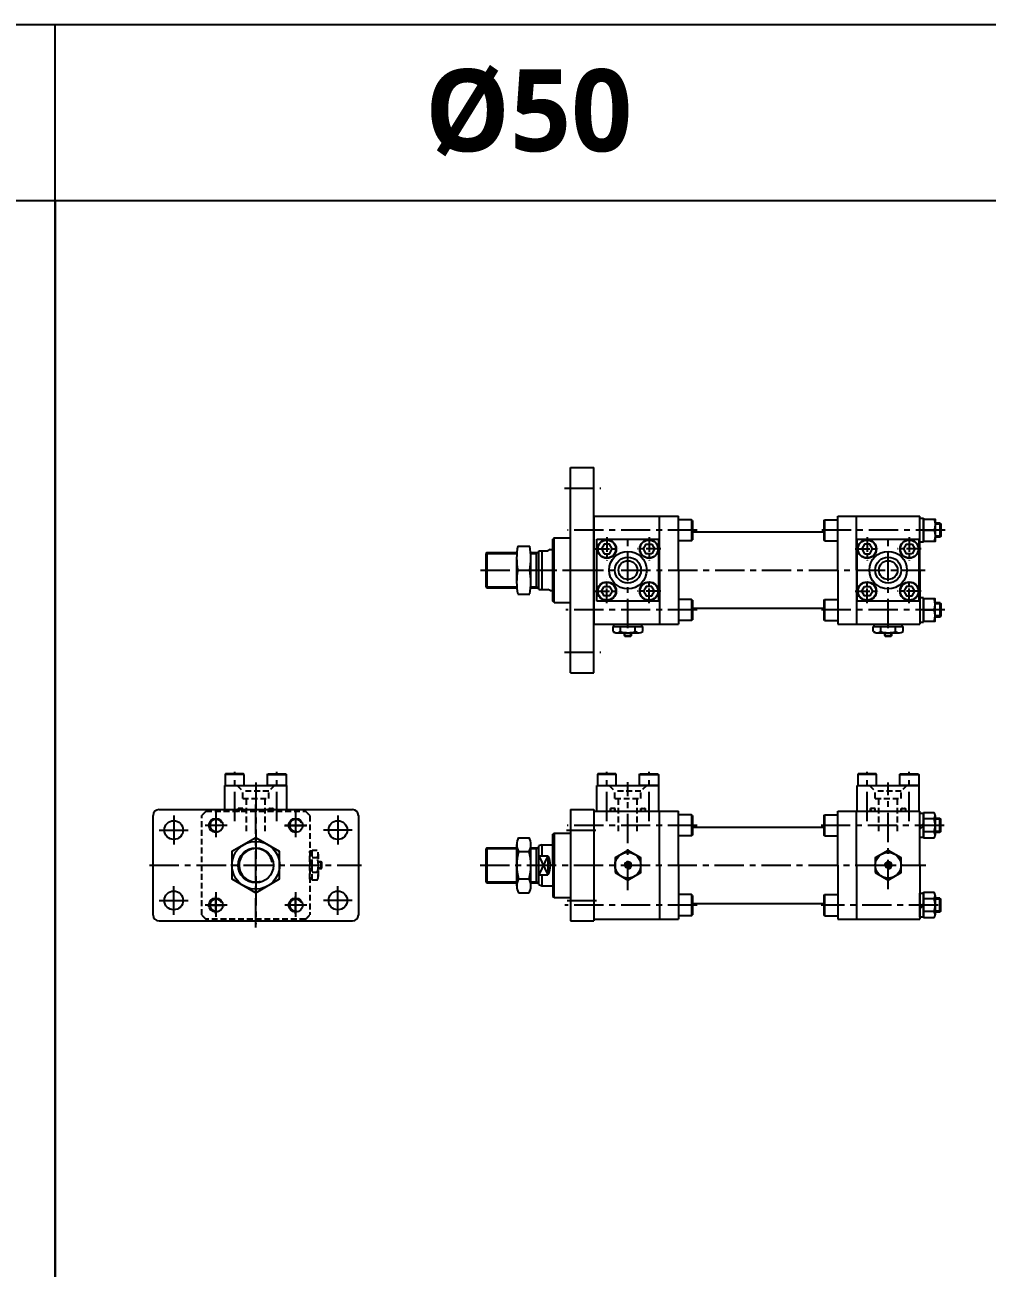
# Model space of a CAD drawing. Extents: x -819 to 9283, y 0 to 5329.
# Drawn here: x 945 to 1766, y 4268 to 5329 of the extents above; entities that cross this region are included whole.
import ezdxf

# ---------------------------------------------------------------- set-up
doc = ezdxf.new("R2010")
doc.units = 0
doc.header["$LTSCALE"] = 10
doc.header["$MEASUREMENT"] = 0
for name, pattern in [('CENTER', [2, 1.25, -0.25, 0.25, -0.25]), ('CENTERX2', [4, 2.5, -0.5, 0.5, -0.5]), ('HIDDENX2', [0.75, 0.5, -0.25])]:
    doc.linetypes.add(name, pattern=pattern)
doc.layers.get('0').update_dxf_attribs({"linetype": 'CONTINUOUS'})
doc.layers.get('DEFPOINTS').update_dxf_attribs({"linetype": 'CONTINUOUS'})
for name, color, linetype in [('CEN', 1, 'CENTERX2'), ('CENTER', 1, 'CENTER'), ('DIM', 2, 'CONTINUOUS'), ('HID', 2, 'HIDDENX2'), ('ML', 7, 'CONTINUOUS')]:
    doc.layers.add(name, color=color, linetype=linetype)
doc.styles.add('문자', font='romans.shx')

msp = doc.modelspace()

# ---------------------------------------------------------------- linework, layer by layer
for p, q in [((5585.1, 5328.6), (0, 5328.6)), ((971, 3208.2), (971, 5328.6)), ((971, 5178.6), (0, 5178.6)), ((1792, 5178.6), (971, 5178.6)), ((971, 5178.6), (971, 3208.2)), ((2613, 5178.6), (971, 5178.6)), ((1456.5, 4807.8), (1457, 4807.3)), ((1456.5, 4807.8), (1462.5, 4807.8)), ((1457, 4807.3), (1462, 4807.3)), ((1462.5, 4807.8), (1462, 4807.3)), ((1678.5, 4807.8), (1679, 4807.3)), ((1678.5, 4807.8), (1684.5, 4807.8)), ((1679, 4807.3), (1684, 4807.3)), ((1684.5, 4807.8), (1684, 4807.3))]:
    msp.add_line(p, q)
at = {"color": 7, "linetype": 'Continuous'}
for p, q in [((1446.8, 4811.3), (1446.8, 4815.7)), ((1446.8, 4815.7), (1459.5, 4815.7)), ((1447.5, 4817.7), (1471.5, 4817.7)), ((1447.5, 4815.7), (1447.5, 4817.7)), ((1453.1, 4811.3), (1453.1, 4815.7)), ((1459.5, 4817.7), (1467, 4817.7)), ((1459.5, 4815.7), (1472.2, 4815.7)), ((1465.8, 4811.3), (1465.8, 4815.7)), ((1471.5, 4815.7), (1471.5, 4817.7)), ((1472.2, 4811.3), (1472.2, 4815.7)), ((1668.8, 4811.3), (1668.8, 4815.7)), ((1668.8, 4815.7), (1681.5, 4815.7)), ((1669.5, 4817.7), (1693.5, 4817.7)), ((1669.5, 4815.7), (1669.5, 4817.7)), ((1675.1, 4811.3), (1675.1, 4815.7)), ((1681.5, 4817.7), (1689, 4817.7)), ((1681.5, 4815.7), (1694.2, 4815.7)), ((1687.8, 4811.3), (1687.8, 4815.7)), ((1693.5, 4815.7), (1693.5, 4817.7)), ((1694.2, 4811.3), (1694.2, 4815.7)), ((1450, 4810.3), (1469, 4810.3)), ((1457, 4807.3), (1457, 4810.3)), ((1462, 4807.3), (1462, 4810.3)), ((1672, 4810.3), (1691, 4810.3)), ((1679, 4807.3), (1679, 4810.3)), ((1684, 4807.3), (1684, 4810.3))]:
    msp.add_line(p, q, dxfattribs=at)
at = {"color": 3}
for p, q in [((1456.5, 4807.8), (1456.5, 4810.3)), ((1462.5, 4807.8), (1462.5, 4810.3)), ((1678.5, 4807.8), (1678.5, 4810.3)), ((1684.5, 4807.8), (1684.5, 4810.3))]:
    msp.add_line(p, q, dxfattribs=at)
at = {"color": 7, "linetype": 'Continuous'}
for points in [[(1448.5, 4605.7), (1459.5, 4599.3), (1470.5, 4605.7), (1470.5, 4618.4), (1459.5, 4624.7), (1448.5, 4618.4)], [(1670.5, 4605.7), (1681.5, 4599.3), (1692.5, 4605.7), (1692.5, 4618.4), (1681.5, 4624.7), (1670.5, 4618.4)], [(1458.6, 4613.5), (1457.8, 4612), (1458.6, 4610.5), (1460.4, 4610.5), (1461.2, 4612), (1460.4, 4613.5)], [(1680.6, 4613.5), (1679.8, 4612), (1680.6, 4610.5), (1682.4, 4610.5), (1683.2, 4612), (1682.4, 4613.5)]]:
    msp.add_lwpolyline(points, close=True, dxfattribs=at)
for centre, radius in [((1459.5, 4612), 11), ((1681.5, 4612), 11), ((1459.5, 4612), 2.5), ((1681.5, 4612), 2.5)]:
    msp.add_circle(centre, radius, dxfattribs=at)
for centre, radius, start, end in [((1450, 4815.9), 5.62, 235.6158, 270), ((1450, 4815.9), 5.62, 235.6158, 304.3842), ((1459.5, 4831.3), 21, 252.412, 270), ((1459.5, 4831.3), 21, 270, 287.588), ((1469, 4815.9), 5.62, 235.6158, 304.3842), ((1672, 4815.9), 5.62, 235.6158, 270), ((1672, 4815.9), 5.62, 235.6158, 304.3842), ((1681.5, 4831.3), 21, 252.412, 270), ((1681.5, 4831.3), 21, 270, 287.588), ((1691, 4815.9), 5.62, 235.6158, 304.3842)]:
    msp.add_arc(centre, radius, start, end, dxfattribs=at)
at = {"layer": 'CEN'}
for p, q in [((1405.5, 4933.7), (1436.5, 4933.7)), ((1518.6, 4897.7), (1408.1, 4897.7)), ((1459.5, 4814.2), (1459.5, 4893.2)), ((1730, 4897.7), (1624.2, 4897.7)), ((1681.5, 4814.2), (1681.5, 4893.2)), ((1333.8, 4863.7), (1713.1, 4863.7)), ((1405.5, 4863.7), (1436.5, 4863.7)), ((1518.6, 4829.7), (1406.5, 4829.7)), ((1729.7, 4829.7), (1624.2, 4829.7)), ((1405.5, 4793.7), (1436.5, 4793.7)), ((1124.1, 4649.6), (1124.1, 4691.6)), ((1160.1, 4649.6), (1160.1, 4691.6)), ((1441.5, 4649.6), (1441.5, 4691.6)), ((1477.5, 4649.6), (1477.5, 4691.6)), ((1663.5, 4649.6), (1663.5, 4691.6)), ((1699.5, 4649.6), (1699.5, 4691.6)), ((1142.1, 4682.6), (1142.1, 4561.7)), ((1459.5, 4590.8), (1459.5, 4682.8)), ((1681.5, 4591.7), (1681.5, 4682.5)), ((1142.1, 4558.9), (1142.1, 4665.2)), ((1072.1, 4654.3), (1072.1, 4629.7)), ((1108.1, 4657), (1108.1, 4635.9)), ((1176.1, 4657), (1176.1, 4635.9)), ((1176.1, 4657), (1176.1, 4635.9)), ((1212.1, 4654.3), (1212.1, 4629.7)), ((1117.6, 4646), (1098.8, 4646)), ((1166.5, 4646), (1185.3, 4646)), ((1185.6, 4646), (1166.8, 4646)), ((1518.6, 4646), (1407.7, 4646)), ((1729.1, 4646), (1624.2, 4646)), ((1059.8, 4642), (1084.4, 4642)), ((1224.4, 4642), (1199.8, 4642)), ((1407.2, 4642), (1435.6, 4642)), ((1051.5, 4612), (1232.3, 4612)), ((1091.8, 4612), (1192.4, 4612)), ((1333.4, 4612), (1713.7, 4612)), ((1072.1, 4569.7), (1072.1, 4594.3)), ((1212.1, 4569.7), (1212.1, 4594.3)), ((1059.8, 4582), (1084.4, 4582)), ((1108.1, 4589), (1108.1, 4567.9)), ((1108.1, 4570.5), (1108.1, 4585.5)), ((1176.1, 4589), (1176.1, 4567.9)), ((1176.1, 4570.5), (1176.1, 4585.5)), ((1224.4, 4582), (1199.8, 4582)), ((1407.7, 4582), (1435.6, 4582)), ((1117.6, 4578), (1098.8, 4578)), ((1100.6, 4578), (1115.6, 4578)), ((1185.6, 4578), (1166.8, 4578)), ((1183.6, 4578), (1168.6, 4578)), ((1518.6, 4578), (1405.8, 4578)), ((1724.2, 4578), (1624.2, 4578))]:
    msp.add_line(p, q, dxfattribs=at)
at = {"layer": 'CENTER'}
for p, q in [((1441.5, 4891.8), (1441.5, 4871.6)), ((1477.5, 4891.8), (1477.5, 4871.6)), ((1663.5, 4891.8), (1663.5, 4871.6)), ((1699.5, 4891.8), (1699.5, 4871.6)), ((1721.6, 4897.7), (1711.4, 4897.7)), ((1431.4, 4881.7), (1451.6, 4881.7)), ((1487.6, 4881.7), (1467.4, 4881.7)), ((1653.4, 4881.7), (1673.6, 4881.7)), ((1709.6, 4881.7), (1689.4, 4881.7)), ((1441.5, 4835.6), (1441.5, 4855.8)), ((1477.5, 4835.6), (1477.5, 4855.8)), ((1663.5, 4835.6), (1663.5, 4855.8)), ((1699.5, 4835.6), (1699.5, 4855.8)), ((1431.4, 4845.7), (1451.6, 4845.7)), ((1487.6, 4845.7), (1467.4, 4845.7)), ((1653.4, 4845.7), (1673.6, 4845.7)), ((1709.6, 4845.7), (1689.4, 4845.7)), ((1721.6, 4829.7), (1711.4, 4829.7))]:
    msp.add_line(p, q, dxfattribs=at)
at = {"layer": 'DEFPOINTS', "color": 0, "linetype": 'ByBlock'}
for p in [(1396.5, 4891.2), (1396.5, 4836.2), (1396.5, 4639.5), (1383.5, 4595.5), (1396.5, 4584.5)]:
    msp.add_point(p, dxfattribs=at)
at = {"layer": 'DIM'}
for centre in [(1459.5, 4612), (1681.5, 4612)]:
    msp.add_arc(centre, 3, 270, 180, dxfattribs=at)
at = {"layer": 'HID'}
for p, q in [((1126.1, 4680), (1131, 4675.1)), ((1158.1, 4680), (1153.2, 4675.1)), ((1443.5, 4680), (1448.4, 4675.1)), ((1475.5, 4680), (1470.6, 4675.1)), ((1665.5, 4680), (1670.4, 4675.1)), ((1697.5, 4680), (1692.6, 4675.1)), ((1153.2, 4675.1), (1131, 4675.1)), ((1131, 4669), (1131, 4675.1)), ((1131, 4669), (1131, 4675.1)), ((1131, 4669), (1153.2, 4669)), ((1134.1, 4641), (1134.1, 4669)), ((1150.1, 4641), (1150.1, 4669)), ((1153.2, 4669), (1153.2, 4675.1)), ((1470.6, 4675.1), (1448.4, 4675.1)), ((1448.4, 4669), (1448.4, 4675.1)), ((1448.4, 4669), (1448.4, 4675.1)), ((1448.4, 4669), (1470.6, 4669)), ((1451.5, 4641), (1451.5, 4669)), ((1467.5, 4641), (1467.5, 4669)), ((1470.6, 4669), (1470.6, 4675.1)), ((1692.6, 4675.1), (1670.4, 4675.1)), ((1670.4, 4669), (1670.4, 4675.1)), ((1670.4, 4669), (1670.4, 4675.1)), ((1670.4, 4669), (1692.6, 4669)), ((1673.5, 4641), (1673.5, 4669)), ((1689.5, 4641), (1689.5, 4669)), ((1692.6, 4669), (1692.6, 4675.1)), ((1096.1, 4569.6), (1096.1, 4654.4)), ((1099.7, 4658), (1184.5, 4658)), ((1115.6, 4658), (1115.6, 4659.5)), ((1127.1, 4658), (1127.1, 4660.4)), ((1131.1, 4660.4), (1127.1, 4660.4)), ((1131.1, 4658), (1131.1, 4660.4)), ((1153.1, 4660.4), (1157.1, 4660.4)), ((1153.1, 4658), (1153.1, 4660.4)), ((1157.1, 4658), (1157.1, 4660.4)), ((1168.6, 4658), (1168.6, 4659.5)), ((1188.1, 4654.4), (1188.1, 4569.6)), ((1448.5, 4660.4), (1444.5, 4660.4)), ((1444.5, 4658), (1444.5, 4660.4)), ((1448.5, 4658), (1448.5, 4660.4)), ((1470.5, 4660.4), (1474.5, 4660.4)), ((1470.5, 4658), (1470.5, 4660.4)), ((1474.5, 4658), (1474.5, 4660.4)), ((1666.5, 4658), (1666.5, 4660.4)), ((1670.5, 4660.4), (1666.5, 4660.4)), ((1670.5, 4658), (1670.5, 4660.4)), ((1692.5, 4660.4), (1696.5, 4660.4)), ((1692.5, 4658), (1692.5, 4660.4)), ((1696.5, 4658), (1696.5, 4660.4)), ((1188.1, 4600), (1188.1, 4624)), ((1190.1, 4624), (1188.1, 4624)), ((1194.5, 4624.7), (1190.1, 4624.7)), ((1190.1, 4612), (1190.1, 4624.7)), ((1194.5, 4618.4), (1190.1, 4618.4)), ((1190.1, 4599.3), (1190.1, 4612)), ((1195.5, 4602.5), (1195.5, 4621.6)), ((1198, 4615), (1195.5, 4615)), ((1198.5, 4614.5), (1195.5, 4614.5)), ((1198, 4609), (1198, 4615)), ((1198, 4615), (1198.5, 4614.5)), ((1198.5, 4609.5), (1198.5, 4614.5)), ((1194.5, 4605.7), (1190.1, 4605.7)), ((1198.5, 4609.5), (1195.5, 4609.5)), ((1198, 4609), (1195.5, 4609)), ((1198, 4609), (1198.5, 4609.5)), ((1190.1, 4600), (1188.1, 4600)), ((1194.5, 4599.3), (1190.1, 4599.3)), ((1184.5, 4566), (1099.7, 4566))]:
    msp.add_line(p, q, dxfattribs=at)
for centre, radius, start, end in [((1142.1, 4612), 62.6, 132.6618, 137.3382), ((1128.3, 4659.2), 1.2, 90, 270), ((1129.8, 4659.2), 1.2, 270, 90), ((1154.3, 4659.2), 1.2, 90, 270), ((1155.8, 4659.2), 1.2, 270, 90), ((1142.1, 4612), 62.6, 42.6618, 47.3382), ((1445.7, 4659.2), 1.2, 90, 270), ((1447.2, 4659.2), 1.2, 270, 90), ((1471.7, 4659.2), 1.2, 90, 270), ((1473.3, 4659.2), 1.2, 270, 90), ((1667.7, 4659.2), 1.2, 90, 270), ((1669.2, 4659.2), 1.2, 270, 90), ((1693.7, 4659.2), 1.2, 90, 270), ((1695.3, 4659.2), 1.2, 270, 90), ((1189.8, 4621.6), 5.62, 325.6158, 34.3842), ((1174.5, 4612), 21, 0, 17.588), ((1174.5, 4612), 21, 342.412, 0), ((1189.8, 4602.5), 5.62, 325.6158, 34.3842), ((1189.8, 4602.5), 5.62, 325.6158, 0), ((1142.1, 4612), 62.6, 222.6618, 227.3382), ((1142.1, 4612), 62.6, 312.6618, 317.3382)]:
    msp.add_arc(centre, radius, start, end, dxfattribs=at)
at = {"layer": 'ML'}
for p, q in [((1410.5, 4776.2), (1410.5, 4951.2)), ((1410.5, 4951.2), (1430.5, 4951.2)), ((1430.5, 4776.2), (1430.5, 4951.2)), ((1430.5, 4909.7), (1502.5, 4909.7)), ((1430.5, 4909.7), (1430.5, 4817.7)), ((1486.5, 4863.7), (1486.5, 4909.7)), ((1502.5, 4863.7), (1502.5, 4909.7)), ((1502.5, 4863.7), (1502.5, 4909.7)), ((1638.5, 4863.7), (1638.5, 4909.7)), ((1638.5, 4909.7), (1708.5, 4909.7)), ((1654.5, 4863.7), (1654.5, 4909.7)), ((1708.5, 4863.7), (1708.5, 4909.7)), ((1513.8, 4906.7), (1502.5, 4906.7)), ((1513.8, 4906.7), (1513.8, 4888.7)), ((1514.5, 4906), (1513.8, 4906.7)), ((1514.5, 4906), (1514.5, 4889.4)), ((1626.5, 4906), (1627.2, 4906.7)), ((1626.5, 4906), (1626.5, 4889.4)), ((1627.2, 4906.7), (1638.5, 4906.7)), ((1627.2, 4906.7), (1627.2, 4888.7)), ((1708.5, 4887.4), (1708.5, 4908)), ((1708.5, 4908), (1711.5, 4908)), ((1711.5, 4887.4), (1711.5, 4908)), ((1711.5, 4908), (1711.5, 4887.4)), ((1725.7, 4903.7), (1721.6, 4903.7)), ((1725.7, 4891.7), (1725.7, 4903.7)), ((1725.7, 4903.7), (1726.6, 4902.8)), ((1726.6, 4892.6), (1726.6, 4902.8)), ((1396.5, 4891.2), (1395.5, 4890.2)), ((1395.5, 4837.2), (1395.5, 4890.2)), ((1396.5, 4836.2), (1396.5, 4891.2)), ((1396.5, 4891.2), (1410.5, 4891.2)), ((1433, 4890.2), (1486, 4890.2)), ((1433, 4837.2), (1433, 4890.2)), ((1486, 4890.2), (1486, 4837.2)), ((1486, 4837.2), (1486, 4890.2)), ((1513.8, 4888.7), (1502.5, 4888.7)), ((1513.8, 4888.7), (1514.5, 4889.4)), ((1514.5, 4896.2), (1626.5, 4896.2)), ((1627.2, 4888.7), (1626.5, 4889.4)), ((1627.2, 4888.7), (1638.5, 4888.7)), ((1655, 4890.2), (1708, 4890.2)), ((1655, 4837.2), (1655, 4890.2)), ((1708, 4837.2), (1708, 4890.2)), ((1708, 4890.2), (1708, 4837.2)), ((1711.5, 4897.7), (1720.6, 4897.7)), ((1725.7, 4891.7), (1721.6, 4891.7)), ((1726.6, 4892.6), (1725.7, 4891.7)), ((1339.2, 4878.7), (1338.5, 4877.9)), ((1338.5, 4849.4), (1338.5, 4877.9)), ((1339.2, 4878.7), (1339.2, 4848.7)), ((1339.2, 4878.7), (1364.9, 4878.7)), ((1365.7, 4884), (1375.7, 4884)), ((1376.4, 4878.7), (1383.5, 4878.7)), ((1381.5, 4848.7), (1381.5, 4878.7)), ((1383.5, 4847.2), (1383.5, 4880.2)), ((1383.5, 4880.2), (1391.3, 4880.2)), ((1386, 4880.2), (1386, 4863.7)), ((1393.3, 4881.2), (1391.3, 4880.2)), ((1393.3, 4881.2), (1395.5, 4881.2)), ((1711.5, 4887.4), (1708.5, 4887.4)), ((1364.7, 4853.5), (1364.7, 4873.9)), ((1376.7, 4853.5), (1376.7, 4873.9)), ((1365.7, 4863.7), (1375.7, 4863.7)), ((1386, 4863.7), (1386, 4847.2)), ((1486.5, 4863.7), (1486.5, 4817.7)), ((1502.5, 4863.7), (1502.5, 4817.7)), ((1502.5, 4863.7), (1502.5, 4817.7)), ((1638.5, 4863.7), (1638.5, 4817.7)), ((1654.5, 4863.7), (1654.5, 4817.7)), ((1708.5, 4863.7), (1708.5, 4817.7)), ((1339.2, 4848.7), (1338.5, 4849.4)), ((1338.5, 4849.4), (1339.2, 4848.7)), ((1339.2, 4848.7), (1364.8, 4848.7)), ((1339.2, 4848.7), (1364.9, 4848.7)), ((1376.4, 4848.7), (1383.5, 4848.7)), ((1376.8, 4848.7), (1383.5, 4848.7)), ((1383.5, 4847.2), (1391.3, 4847.2)), ((1393.3, 4846.2), (1391.3, 4847.2)), ((1393.3, 4846.2), (1395.5, 4846.2)), ((1365.7, 4843.3), (1375.7, 4843.3)), ((1396.5, 4836.2), (1395.5, 4837.2)), ((1396.5, 4836.2), (1410.5, 4836.2)), ((1486, 4837.2), (1433, 4837.2)), ((1513.8, 4838.7), (1502.5, 4838.7)), ((1513.8, 4838.7), (1513.8, 4820.7)), ((1514.5, 4838), (1513.8, 4838.7)), ((1514.5, 4838), (1514.5, 4821.4)), ((1626.5, 4838), (1627.2, 4838.7)), ((1626.5, 4838), (1626.5, 4821.4)), ((1627.2, 4838.7), (1638.5, 4838.7)), ((1627.2, 4838.7), (1627.2, 4820.7)), ((1708, 4837.2), (1655, 4837.2)), ((1708.5, 4840), (1708.5, 4819.4)), ((1711.5, 4840), (1708.5, 4840)), ((1711.5, 4840), (1711.5, 4819.4)), ((1711.5, 4819.4), (1711.5, 4840)), ((1725.7, 4835.7), (1721.6, 4835.7)), ((1725.7, 4823.7), (1725.7, 4835.7)), ((1725.7, 4835.7), (1726.6, 4834.8)), ((1726.6, 4824.6), (1726.6, 4834.8)), ((1514.5, 4831.2), (1626.5, 4831.2)), ((1711.5, 4829.7), (1720.6, 4829.7)), ((1726.6, 4824.6), (1725.7, 4823.7)), ((1430.5, 4817.7), (1502.5, 4817.7)), ((1513.8, 4820.7), (1502.5, 4820.7)), ((1513.8, 4820.7), (1514.5, 4821.4)), ((1627.2, 4820.7), (1626.5, 4821.4)), ((1627.2, 4820.7), (1638.5, 4820.7)), ((1638.5, 4817.7), (1708.5, 4817.7)), ((1708.5, 4819.4), (1711.5, 4819.4)), ((1725.7, 4823.7), (1721.6, 4823.7)), ((1410.5, 4776.2), (1430.5, 4776.2)), ((1116.4, 4690), (1116.1, 4689.4)), ((1132.1, 4689.4), (1116.1, 4689.4)), ((1116.1, 4689.4), (1116.1, 4680)), ((1131.7, 4690), (1116.4, 4690)), ((1132.1, 4689.4), (1131.7, 4690)), ((1132.1, 4680), (1132.1, 4689.4)), ((1152.1, 4689.4), (1152.4, 4690)), ((1152.1, 4689.4), (1168.1, 4689.4)), ((1152.1, 4680), (1152.1, 4689.4)), ((1152.4, 4690), (1167.7, 4690)), ((1167.7, 4690), (1168.1, 4689.4)), ((1168.1, 4689.4), (1168.1, 4680)), ((1433.8, 4690), (1433.5, 4689.4)), ((1433.5, 4689.4), (1433.5, 4680)), ((1449.5, 4689.4), (1433.5, 4689.4)), ((1449.1, 4690), (1433.8, 4690)), ((1449.5, 4689.4), (1449.1, 4690)), ((1449.5, 4680), (1449.5, 4689.4)), ((1469.5, 4689.4), (1469.8, 4690)), ((1469.5, 4680), (1469.5, 4689.4)), ((1469.5, 4689.4), (1485.5, 4689.4)), ((1469.8, 4690), (1485.1, 4690)), ((1485.1, 4690), (1485.5, 4689.4)), ((1485.5, 4689.4), (1485.5, 4680)), ((1655.8, 4690), (1655.5, 4689.4)), ((1671.5, 4689.4), (1655.5, 4689.4)), ((1655.5, 4689.4), (1655.5, 4680)), ((1671.1, 4690), (1655.8, 4690)), ((1671.5, 4689.4), (1671.1, 4690)), ((1671.5, 4680), (1671.5, 4689.4)), ((1691.5, 4689.4), (1691.8, 4690)), ((1691.5, 4689.4), (1707.5, 4689.4)), ((1691.5, 4680), (1691.5, 4689.4)), ((1691.8, 4690), (1707.1, 4690)), ((1707.1, 4690), (1707.5, 4689.4)), ((1707.5, 4689.4), (1707.5, 4680)), ((1115.6, 4680), (1168.6, 4680)), ((1115.6, 4659.5), (1115.6, 4680)), ((1168.1, 4680), (1152.1, 4680)), ((1168.6, 4659.5), (1168.6, 4680)), ((1433, 4680), (1486, 4680)), ((1433, 4658), (1433, 4680)), ((1485.5, 4680), (1469.5, 4680)), ((1486, 4658), (1486, 4680)), ((1655, 4680), (1708, 4680)), ((1655, 4658), (1655, 4680)), ((1707.5, 4680), (1691.5, 4680)), ((1708, 4658), (1708, 4680)), ((1054.6, 4569.5), (1054.6, 4654.5)), ((1059.6, 4659.5), (1224.6, 4659.5)), ((1229.6, 4654.5), (1229.6, 4569.5)), ((1410.5, 4659.5), (1410.5, 4564.5)), ((1410.5, 4659.5), (1430.5, 4659.5)), ((1430.5, 4659.5), (1430.5, 4564.5)), ((1430.5, 4658), (1502.5, 4658)), ((1430.5, 4658), (1430.5, 4566)), ((1486.5, 4612), (1486.5, 4658)), ((1502.5, 4612), (1502.5, 4658)), ((1502.5, 4612), (1502.5, 4658)), ((1513.8, 4655), (1502.5, 4655)), ((1513.8, 4655), (1513.8, 4637)), ((1514.5, 4654.3), (1513.8, 4655)), ((1514.5, 4654.3), (1514.5, 4637.7)), ((1626.5, 4654.3), (1627.2, 4655)), ((1626.5, 4654.3), (1626.5, 4637.7)), ((1627.2, 4655), (1638.5, 4655)), ((1627.2, 4655), (1627.2, 4637)), ((1638.5, 4658), (1708.5, 4658)), ((1638.5, 4612), (1638.5, 4658)), ((1654.5, 4612), (1654.5, 4658)), ((1708.5, 4612), (1708.5, 4658)), ((1708.5, 4656.3), (1711.5, 4656.3)), ((1708.5, 4635.7), (1708.5, 4656.3)), ((1711.5, 4657), (1720.6, 4657)), ((1711.5, 4635.1), (1711.5, 4657)), ((1711.5, 4656.3), (1711.5, 4635.7)), ((1514.5, 4644.5), (1626.5, 4644.5)), ((1711.5, 4647.5), (1708.5, 4644.7)), ((1711.5, 4645.7), (1708.5, 4642.9)), ((1720.6, 4651.5), (1711.5, 4651.5)), ((1721.5, 4654.3), (1721.5, 4637.8)), ((1725.6, 4652), (1721.5, 4652)), ((1725.6, 4652), (1726.5, 4651.2)), ((1725.6, 4640), (1725.6, 4652)), ((1726.5, 4640.9), (1726.5, 4651.2)), ((1366.3, 4635.5), (1375.3, 4635.5)), ((1396.5, 4639.5), (1395.5, 4638.5)), ((1395.5, 4612), (1395.5, 4638.5)), ((1396.5, 4639.5), (1410.5, 4639.5)), ((1396.5, 4639.5), (1396.5, 4612)), ((1513.8, 4637), (1502.5, 4637)), ((1513.8, 4637), (1514.5, 4637.7)), ((1627.2, 4637), (1626.5, 4637.7)), ((1627.2, 4637), (1638.5, 4637)), ((1711.5, 4635.7), (1708.5, 4635.7)), ((1720.6, 4640.5), (1711.5, 4640.5)), ((1720.6, 4635.1), (1711.5, 4635.1)), ((1725.6, 4640), (1721.5, 4640)), ((1726.5, 4640.9), (1725.6, 4640)), ((1339.2, 4627), (1338.5, 4626.3)), ((1338.5, 4597.8), (1338.5, 4626.3)), ((1339.2, 4627), (1364.8, 4627)), ((1339.2, 4627), (1339.2, 4597)), ((1364.8, 4594.4), (1364.8, 4629.7)), ((1366.3, 4623.8), (1375.3, 4623.8)), ((1376.8, 4594.4), (1376.8, 4629.7)), ((1376.8, 4594.4), (1376.8, 4629.7)), ((1376.8, 4627), (1383.5, 4627)), ((1381.5, 4597), (1381.5, 4627)), ((1386, 4629.5), (1383.5, 4628.5)), ((1383.5, 4595.5), (1383.5, 4628.5)), ((1386, 4629.5), (1395.5, 4629.5)), ((1386, 4629.5), (1386, 4620.1)), ((1383.5, 4620.1), (1391.3, 4620.1)), ((1391.3, 4620.1), (1391.3, 4603.9)), ((1395.5, 4612), (1395.5, 4585.5)), ((1396.5, 4584.5), (1396.5, 4612)), ((1486.5, 4612), (1486.5, 4566)), ((1502.5, 4612), (1502.5, 4566)), ((1502.5, 4612), (1502.5, 4566)), ((1638.5, 4612), (1638.5, 4566)), ((1654.5, 4612), (1654.5, 4566)), ((1708.5, 4612), (1708.5, 4566)), ((1383.5, 4603.9), (1391.3, 4603.9)), ((1386, 4603.9), (1386, 4594.5)), ((1338.5, 4597.8), (1339.2, 4597)), ((1339.2, 4597), (1338.5, 4597.8)), ((1339.2, 4597), (1364.8, 4597)), ((1339.2, 4597), (1364.8, 4597)), ((1366.3, 4600.3), (1375.3, 4600.3)), ((1376.8, 4597), (1383.5, 4597)), ((1376.8, 4597), (1383.5, 4597)), ((1383.5, 4595.5), (1386, 4594.5)), ((1386, 4594.5), (1395.5, 4594.5)), ((1366.3, 4588.5), (1375.3, 4588.5)), ((1396.5, 4584.5), (1395.5, 4585.5)), ((1396.5, 4584.5), (1410.5, 4584.5)), ((1513.8, 4587), (1502.5, 4587)), ((1513.8, 4587), (1513.8, 4569)), ((1514.5, 4586.3), (1513.8, 4587)), ((1514.5, 4586.3), (1514.5, 4569.7)), ((1626.5, 4586.3), (1627.2, 4587)), ((1626.5, 4586.3), (1626.5, 4569.7)), ((1627.2, 4587), (1627.2, 4569)), ((1627.2, 4587), (1638.5, 4587)), ((1708.5, 4567.7), (1708.5, 4588.3)), ((1708.5, 4588.3), (1711.5, 4588.3)), ((1711.5, 4567.1), (1711.5, 4589)), ((1711.5, 4589), (1720.6, 4589)), ((1711.5, 4588.3), (1711.5, 4567.7)), ((1720.6, 4583.5), (1711.5, 4583.5)), ((1721.5, 4586.3), (1721.5, 4569.8)), ((1725.6, 4584), (1721.5, 4584)), ((1725.6, 4572), (1725.6, 4584)), ((1725.6, 4584), (1726.5, 4583.2)), ((1726.5, 4572.9), (1726.5, 4583.2)), ((1513.8, 4569), (1514.5, 4569.7)), ((1514.5, 4579.5), (1626.5, 4579.5)), ((1627.2, 4569), (1626.5, 4569.7)), ((1711.5, 4579.5), (1708.5, 4576.7)), ((1711.5, 4577.7), (1708.5, 4574.9)), ((1720.6, 4572.5), (1711.5, 4572.5)), ((1725.6, 4572), (1721.5, 4572)), ((1726.5, 4572.9), (1725.6, 4572)), ((1059.6, 4564.5), (1224.6, 4564.5)), ((1410.5, 4564.5), (1430.5, 4564.5)), ((1430.5, 4566), (1502.5, 4566)), ((1513.8, 4569), (1502.5, 4569)), ((1627.2, 4569), (1638.5, 4569)), ((1638.5, 4566), (1708.5, 4566)), ((1711.5, 4567.7), (1708.5, 4567.7)), ((1720.6, 4567.1), (1711.5, 4567.1))]:
    msp.add_line(p, q, dxfattribs=at)
at = {"layer": 'ML', "color": 2}
for p, q in [((1726.6, 4902.8), (1721.6, 4902.8)), ((1726.6, 4892.6), (1721.6, 4892.6)), ((1338.5, 4877.9), (1364.8, 4877.9)), ((1376.5, 4877.9), (1381.5, 4877.9)), ((1381.5, 4877.9), (1382.8, 4878.7)), ((1338.5, 4849.4), (1364.8, 4849.4)), ((1376.5, 4849.4), (1381.5, 4849.4)), ((1381.5, 4849.4), (1382.8, 4848.7)), ((1726.6, 4834.8), (1721.6, 4834.8)), ((1726.6, 4824.6), (1721.6, 4824.6)), ((1726.5, 4651.2), (1721.5, 4651.2)), ((1726.5, 4640.9), (1721.5, 4640.9)), ((1338.5, 4626.3), (1364.8, 4626.3)), ((1376.8, 4626.3), (1381.5, 4626.3)), ((1381.5, 4626.3), (1382.8, 4627)), ((1391.3, 4620.1), (1383.5, 4603.9)), ((1383.5, 4620.1), (1391.3, 4603.9)), ((1338.5, 4597.8), (1364.8, 4597.8)), ((1376.8, 4597.8), (1381.5, 4597.8)), ((1381.5, 4597.8), (1382.8, 4597)), ((1726.5, 4583.2), (1721.5, 4583.2)), ((1726.5, 4572.9), (1721.5, 4572.9))]:
    msp.add_line(p, q, dxfattribs=at)
at = {"layer": 'ML'}
for points in [[(1711.5, 4907.2), (1721.5, 4907.2), (1721.5, 4888.2), (1711.5, 4888.2)], [(1711.5, 4820.2), (1721.5, 4820.2), (1721.5, 4839.2), (1711.5, 4839.2)], [(1142.1, 4635.5), (1121.7, 4623.8), (1121.7, 4600.3), (1142.1, 4588.5), (1162.4, 4600.3), (1162.4, 4623.8)]]:
    msp.add_lwpolyline(points, close=True, dxfattribs=at)
for points in [[(1720.6, 4907.2, -0.178633), (1720.6, 4897.7, -0.178633), (1720.6, 4888.2)], [(1720.6, 4820.2, 0.178633), (1720.6, 4829.7, 0.178633), (1720.6, 4839.2)]]:
    msp.add_lwpolyline(points, format="xyb", dxfattribs=at)
for points in [[(1439.2, 4877.7), (1443.8, 4877.7), (1446.1, 4881.7), (1443.8, 4885.7), (1439.2, 4885.7), (1436.9, 4881.7), (1439.2, 4877.7)], [(1479.8, 4877.7), (1475.2, 4877.7), (1472.9, 4881.7), (1475.2, 4885.7), (1479.8, 4885.7), (1482.1, 4881.7), (1479.8, 4877.7)], [(1661.2, 4877.7), (1665.8, 4877.7), (1668.1, 4881.7), (1665.8, 4885.7), (1661.2, 4885.7), (1658.9, 4881.7), (1661.2, 4877.7)], [(1701.8, 4877.7), (1697.2, 4877.7), (1694.9, 4881.7), (1697.2, 4885.7), (1701.8, 4885.7), (1704.1, 4881.7), (1701.8, 4877.7)], [(1439.2, 4849.7), (1443.8, 4849.7), (1446.1, 4845.7), (1443.8, 4841.7), (1439.2, 4841.7), (1436.9, 4845.7), (1439.2, 4849.7)], [(1479.8, 4849.7), (1475.2, 4849.7), (1472.9, 4845.7), (1475.2, 4841.7), (1479.8, 4841.7), (1482.1, 4845.7), (1479.8, 4849.7)], [(1661.2, 4849.7), (1665.8, 4849.7), (1668.1, 4845.7), (1665.8, 4841.7), (1661.2, 4841.7), (1658.9, 4845.7), (1661.2, 4849.7)], [(1701.8, 4849.7), (1697.2, 4849.7), (1694.9, 4845.7), (1697.2, 4841.7), (1701.8, 4841.7), (1704.1, 4845.7), (1701.8, 4849.7)]]:
    msp.add_lwpolyline(points, dxfattribs=at)
for centre, radius in [((1441.5, 4881.7), 8), ((1441.5, 4881.7), 7.65), ((1477.5, 4881.7), 8), ((1477.5, 4881.7), 7.65), ((1663.5, 4881.7), 8), ((1663.5, 4881.7), 7.65), ((1699.5, 4881.7), 8), ((1699.5, 4881.7), 7.65), ((1459.5, 4863.7), 16), ((1681.5, 4863.7), 16), ((1459.5, 4863.7), 11.1), ((1459.5, 4863.7), 8), ((1681.5, 4863.7), 11.1), ((1681.5, 4863.7), 8), ((1441.5, 4845.7), 8), ((1441.5, 4845.7), 7.65), ((1477.5, 4845.7), 8), ((1477.5, 4845.7), 7.65), ((1663.5, 4845.7), 8), ((1663.5, 4845.7), 7.65), ((1699.5, 4845.7), 8), ((1699.5, 4845.7), 7.65), ((1072.1, 4642), 8), ((1108.1, 4646), 6), ((1176.1, 4646), 6), ((1212.1, 4642), 8), ((1142.1, 4612), 20.4), ((1142.1, 4612), 15), ((1072.1, 4582), 8), ((1108.1, 4578), 6), ((1176.1, 4578), 6), ((1212.1, 4582), 8)]:
    msp.add_circle(centre, radius, dxfattribs=at)
for centre, radius, start, end in [((1416.9, 4873.9), 52.3, 168.7749, 191.2251), ((1324.4, 4873.9), 52.3, 348.7749, 11.2251), ((1416.9, 4853.5), 52.3, 168.7749, 191.2251), ((1324.4, 4853.5), 52.3, 348.7749, 11.2251), ((1059.6, 4654.5), 5, 90, 180), ((1224.6, 4654.5), 5, 0, 90), ((1716.6, 4654.3), 4.86, 325.6158, 34.3842), ((1703.3, 4646), 18.2, 342.412, 17.588), ((1377, 4629.7), 12.3, 151.3546, 208.6454), ((1364.5, 4629.7), 12.3, 331.3546, 28.6454), ((1716.6, 4637.8), 4.86, 325.6158, 34.3842), ((1411.5, 4612), 46.8, 165.45, 194.55), ((1330, 4612), 46.8, 345.45, 14.55), ((1375.6, 4612), 17.8, 332.8362, 27.1638), ((1377, 4594.4), 12.3, 151.3546, 208.6454), ((1364.5, 4594.4), 12.3, 331.3546, 28.6454), ((1716.6, 4586.3), 4.86, 325.6158, 34.3842), ((1703.3, 4578), 18.2, 342.412, 17.588), ((1059.6, 4569.5), 5, 180, 270), ((1224.6, 4569.5), 5, 270, 0), ((1716.6, 4569.8), 4.86, 325.6158, 34.3842)]:
    msp.add_arc(centre, radius, start, end, dxfattribs=at)
at = {"layer": 'ML', "color": 2}
for centre, radius, start, end in [((1108.1, 4646), 5.13, 25.5752, 281.265), ((1176.1, 4646), 5.13, 25.5752, 281.265), ((1142.1, 4612), 14.2, 10.3774, 286.8319), ((1108.1, 4578), 5.13, 25.5752, 281.265), ((1176.1, 4578), 5.13, 25.5752, 281.265)]:
    msp.add_arc(centre, radius, start, end, dxfattribs=at)

# ---------------------------------------------------------------- texts
at = {"insert": (1286.4, 5290.8), "char_height": 70, "attachment_point": 1, "style": '문자'}
msp.add_mtext_dynamic_manual_height_columns('{\\fMalgun Gothic|b1|i0|c129|p50;%%C50}', width=124.533, gutter_width=16, heights=[-75.6], dxfattribs=at)

doc.saveas('drawing.dxf')
